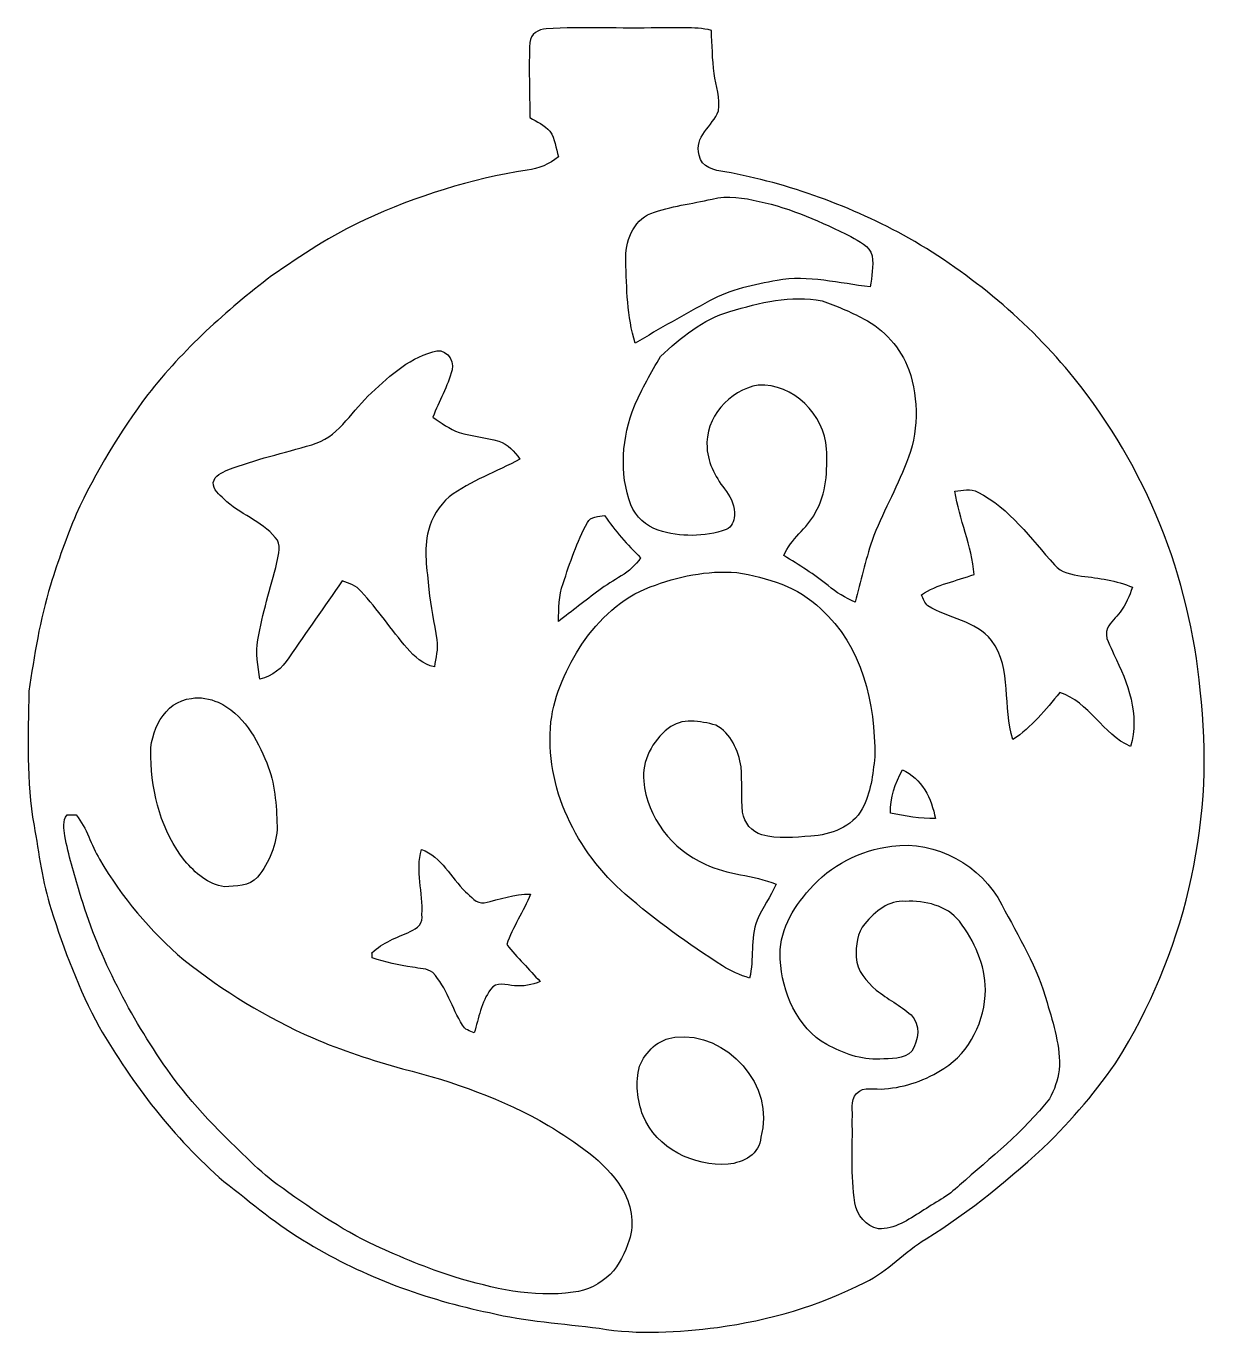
# Model space of a CAD drawing. Header units: centimetres. Extents: x -12.8 to 13.3, y -14.2 to 14.5.
import ezdxf

# ---------------------------------------------------------------- set-up
doc = ezdxf.new("R2010")
doc.units = ezdxf.units.CM
doc.header["$MEASUREMENT"] = 0
doc.layers.add('Camada 1', color=7, linetype='Continuous')

msp = doc.modelspace()

# ---------------------------------------------------------------- linework, layer by layer
at = {"layer": 'Camada 1', "color": 251}
for points, knots in [([(-1.41429, 14.4459), (-0.5969, 14.49352), (0.2226, 14.44766), (1.04069, 14.46636), (1.04069, 14.46636), (1.42946, 14.45648), (1.82809, 14.5034), (2.21051, 14.41097), (2.21051, 14.41097), (2.22673, 14.09559), (2.23379, 13.77879), (2.26977, 13.46447), (2.26977, 13.46447), (2.32022, 13.19318), (2.39924, 12.91978), (2.3682, 12.64073), (2.3682, 12.64073), (2.24472, 12.31124), (1.81504, 12.07276), (1.94663, 11.6713), (1.94663, 11.6713), (1.98155, 11.39684), (2.28424, 11.3344), (2.50966, 11.30512), (2.50966, 11.30512), (3.92501, 11.04688), (5.28955, 10.54276), (6.54826, 9.84885), (6.54826, 9.84885), (7.92692, 9.04875), (9.17257, 8.01335), (10.17764, 6.77333), (10.17764, 6.77333), (11.7482, 4.82529), (12.72505, 2.40665), (12.94377, -0.08643), (12.94377, -0.08643), (13.28984, -2.82328), (12.66155, -5.65644), (11.24902, -8.02005), (11.24902, -8.02005), (10.8017, -8.75065), (10.23055, -9.39341), (9.63895, -10.00866), (9.63895, -10.00866), (8.79334, -10.78653), (7.91175, -11.5316), (6.92926, -12.13273), (6.92926, -12.13273), (6.45689, -12.41495), (6.09212, -12.84993), (5.59294, -13.09017), (5.59294, -13.09017), (4.57976, -13.60629), (3.47274, -13.92943), (2.34738, -14.08077), (2.34738, -14.08077), (1.48731, -14.19472), (0.60784, -14.24517), (-0.25153, -14.10229), (-0.25153, -14.10229), (-1.05551, -13.99363), (-1.87078, -13.95412), (-2.661, -13.75798), (-2.661, -13.75798), (-4.05836, -13.47047), (-5.41972, -12.97375), (-6.6421, -12.23363), (-6.6421, -12.23363), (-7.30709, -11.84804), (-7.88952, -11.34533), (-8.49418, -10.87579), (-8.49418, -10.87579), (-9.60332, -9.9194), (-10.49972, -8.73972), (-11.23421, -7.47854), (-11.23421, -7.47854), (-11.67941, -6.66009), (-12.00503, -5.7845), (-12.29148, -4.90008), (-12.29148, -4.90008), (-12.47951, -4.29895), (-12.55712, -3.67242), (-12.66543, -3.05435), (-12.66543, -3.05435), (-12.83723, -2.08174), (-12.79525, -1.08938), (-12.77832, -0.10724), (-12.77832, -0.10724), (-12.65625, 0.67733), (-12.54231, 1.46826), (-12.3003, 2.22673), (-12.3003, 2.22673), (-12.14614, 2.75766), (-11.94294, 3.27272), (-11.7408, 3.78672), (-11.7408, 3.78672), (-11.30829, 4.71205), (-10.78089, 5.59435), (-10.16459, 6.40891), (-10.16459, 6.40891), (-9.39059, 7.40339), (-8.44832, 8.2557), (-7.4482, 9.01735), (-7.4482, 9.01735), (-6.79521, 9.47314), (-6.12422, 9.9127), (-5.40173, 10.25102), (-5.40173, 10.25102), (-4.26791, 10.76607), (-3.06917, 11.15236), (-1.83691, 11.34286), (-1.83691, 11.34286), (-1.58397, 11.37109), (-1.34514, 11.46916), (-1.149, 11.63285), (-1.149, 11.63285), (-1.20791, 11.82123), (-1.21849, 12.03007), (-1.33526, 12.19517), (-1.33526, 12.19517), (-1.45838, 12.32782), (-1.62278, 12.4079), (-1.77729, 12.4968), (-1.77729, 12.4968), (-1.77588, 13.04678), (-1.80164, 13.59747), (-1.77765, 14.14674), (-1.77765, 14.14674), (-1.76318, 14.32736), (-1.58256, 14.43955), (-1.41429, 14.4459), (-1.41429, 14.4459), (-1.41429, 14.4459), (-1.41429, 14.4459), (-1.41429, 14.4459)], [0, 0, 0, 0, 0.02857143, 0.02857143, 0.02857143, 0.02857143, 0.05714286, 0.05714286, 0.05714286, 0.05714286, 0.08571429, 0.08571429, 0.08571429, 0.08571429, 0.11428571, 0.11428571, 0.11428571, 0.11428571, 0.14285714, 0.14285714, 0.14285714, 0.14285714, 0.17142857, 0.17142857, 0.17142857, 0.17142857, 0.2, 0.2, 0.2, 0.2, 0.22857143, 0.22857143, 0.22857143, 0.22857143, 0.25714286, 0.25714286, 0.25714286, 0.25714286, 0.28571429, 0.28571429, 0.28571429, 0.28571429, 0.31428571, 0.31428571, 0.31428571, 0.31428571, 0.34285714, 0.34285714, 0.34285714, 0.34285714, 0.37142857, 0.37142857, 0.37142857, 0.37142857, 0.4, 0.4, 0.4, 0.4, 0.42857143, 0.42857143, 0.42857143, 0.42857143, 0.45714286, 0.45714286, 0.45714286, 0.45714286, 0.48571429, 0.48571429, 0.48571429, 0.48571429, 0.51428571, 0.51428571, 0.51428571, 0.51428571, 0.54285714, 0.54285714, 0.54285714, 0.54285714, 0.57142857, 0.57142857, 0.57142857, 0.57142857, 0.6, 0.6, 0.6, 0.6, 0.62857143, 0.62857143, 0.62857143, 0.62857143, 0.65714286, 0.65714286, 0.65714286, 0.65714286, 0.68571429, 0.68571429, 0.68571429, 0.68571429, 0.71428571, 0.71428571, 0.71428571, 0.71428571, 0.74285714, 0.74285714, 0.74285714, 0.74285714, 0.77142857, 0.77142857, 0.77142857, 0.77142857, 0.8, 0.8, 0.8, 0.8, 0.82857143, 0.82857143, 0.82857143, 0.82857143, 0.85714286, 0.85714286, 0.85714286, 0.85714286, 0.88571429, 0.88571429, 0.88571429, 0.88571429, 0.91428571, 0.91428571, 0.91428571, 0.91428571, 0.94285714, 0.94285714, 0.94285714, 0.94285714, 1, 1, 1, 1]), ([(2.22709, 10.70645), (1.78012, 10.5985), (1.31692, 10.55123), (0.88406, 10.39107), (0.88406, 10.39107), (0.48401, 10.22667), (0.30656, 9.75748), (0.33196, 9.34932), (0.33196, 9.34932), (0.35242, 8.74465), (0.35525, 8.12447), (0.53799, 7.54168), (0.53799, 7.54168), (1.07738, 7.85777), (1.6189, 8.17033), (2.16888, 8.46772), (2.16888, 8.46772), (2.62572, 8.72631), (3.14784, 8.81768), (3.65584, 8.91928), (3.65584, 8.91928), (4.33881, 9.03781), (5.02214, 8.85366), (5.69912, 8.77499), (5.69912, 8.77499), (5.73193, 9.00112), (5.77709, 9.23114), (5.73934, 9.45938), (5.73934, 9.45938), (5.68537, 9.6781), (5.45359, 9.77512), (5.27614, 9.88095), (5.27614, 9.88095), (4.6295, 10.19634), (3.96946, 10.5089), (3.25896, 10.65071), (3.25896, 10.65071), (2.92312, 10.73855), (2.56928, 10.78618), (2.22709, 10.70645), (2.22709, 10.70645), (2.22709, 10.70645), (2.22709, 10.70645), (2.22709, 10.70645)], [0, 0, 0, 0, 0.08333333, 0.08333333, 0.08333333, 0.08333333, 0.16666667, 0.16666667, 0.16666667, 0.16666667, 0.25, 0.25, 0.25, 0.25, 0.33333333, 0.33333333, 0.33333333, 0.33333333, 0.41666667, 0.41666667, 0.41666667, 0.41666667, 0.5, 0.5, 0.5, 0.5, 0.58333333, 0.58333333, 0.58333333, 0.58333333, 0.66666667, 0.66666667, 0.66666667, 0.66666667, 0.75, 0.75, 0.75, 0.75, 0.83333333, 0.83333333, 0.83333333, 0.83333333, 1, 1, 1, 1]), ([(2.61726, 8.23524), (2.02318, 8.06909), (1.54093, 7.65775), (1.09643, 7.24923), (1.09643, 7.24923), (0.88688, 6.89786), (0.69039, 6.53627), (0.52035, 6.16338), (0.52035, 6.16338), (0.24941, 5.47511), (0.18133, 4.68842), (0.44168, 3.98568), (0.44168, 3.98568), (0.55174, 3.72674), (0.77823, 3.5179), (1.04563, 3.42865), (1.04563, 3.42865), (1.52753, 3.27801), (2.05846, 3.2766), (2.53577, 3.44382), (2.53577, 3.44382), (2.65642, 3.49391), (2.70827, 3.62902), (2.7178, 3.75038), (2.7178, 3.75038), (2.72097, 3.94229), (2.65959, 4.13385), (2.54, 4.28378), (2.54, 4.28378), (2.32128, 4.56106), (2.1396, 4.88033), (2.11596, 5.24087), (2.11596, 5.24087), (2.06375, 5.90127), (2.60421, 6.50522), (3.23921, 6.61846), (3.23921, 6.61846), (4.00897, 6.65409), (4.69618, 5.97288), (4.74027, 5.21688), (4.74027, 5.21688), (4.75932, 4.7438), (4.7438, 4.23086), (4.49404, 3.81247), (4.49404, 3.81247), (4.312, 3.46322), (3.9497, 3.24626), (3.80506, 2.87232), (3.80506, 2.87232), (4.13597, 2.66629), (4.47252, 2.46521), (4.77344, 2.21544), (4.77344, 2.21544), (4.95265, 2.06446), (5.15549, 1.94204), (5.37139, 1.85138), (5.37139, 1.85138), (5.48957, 2.30399), (5.59611, 2.76013), (5.73899, 3.20569), (5.73899, 3.20569), (5.95736, 3.79024), (6.27345, 4.33282), (6.49287, 4.91702), (6.49287, 4.91702), (6.77157, 5.55449), (6.76487, 6.29955), (6.55108, 6.95466), (6.55108, 6.95466), (6.36376, 7.42844), (6.01133, 7.84225), (5.55554, 8.07649), (5.55554, 8.07649), (5.26097, 8.22784), (4.95723, 8.36401), (4.64326, 8.46984), (4.64326, 8.46984), (3.96416, 8.5986), (3.26672, 8.4328), (2.61726, 8.23524), (2.61726, 8.23524), (2.61726, 8.23524), (2.61726, 8.23524), (2.61726, 8.23524)], [0, 0, 0, 0, 0.04545455, 0.04545455, 0.04545455, 0.04545455, 0.09090909, 0.09090909, 0.09090909, 0.09090909, 0.13636364, 0.13636364, 0.13636364, 0.13636364, 0.18181818, 0.18181818, 0.18181818, 0.18181818, 0.22727273, 0.22727273, 0.22727273, 0.22727273, 0.27272727, 0.27272727, 0.27272727, 0.27272727, 0.31818182, 0.31818182, 0.31818182, 0.31818182, 0.36363636, 0.36363636, 0.36363636, 0.36363636, 0.40909091, 0.40909091, 0.40909091, 0.40909091, 0.45454545, 0.45454545, 0.45454545, 0.45454545, 0.5, 0.5, 0.5, 0.5, 0.54545455, 0.54545455, 0.54545455, 0.54545455, 0.59090909, 0.59090909, 0.59090909, 0.59090909, 0.63636364, 0.63636364, 0.63636364, 0.63636364, 0.68181818, 0.68181818, 0.68181818, 0.68181818, 0.72727273, 0.72727273, 0.72727273, 0.72727273, 0.77272727, 0.77272727, 0.77272727, 0.77272727, 0.81818182, 0.81818182, 0.81818182, 0.81818182, 0.86363636, 0.86363636, 0.86363636, 0.86363636, 0.90909091, 0.90909091, 0.90909091, 0.90909091, 1, 1, 1, 1]), ([(-3.90913, 7.34765), (-4.4771, 7.19596), (-4.91561, 6.76346), (-5.33188, 6.37258), (-5.33188, 6.37258), (-5.715, 5.99511), (-6.01204, 5.45394), (-6.56731, 5.30966), (-6.56731, 5.30966), (-7.17938, 5.12198), (-7.81015, 4.99039), (-8.40705, 4.75439), (-8.40705, 4.75439), (-8.5351, 4.69794), (-8.70091, 4.63268), (-8.72807, 4.47604), (-8.72807, 4.47604), (-8.73936, 4.32012), (-8.59261, 4.21428), (-8.49454, 4.11692), (-8.49454, 4.11692), (-8.15516, 3.78531), (-7.67362, 3.6382), (-7.36565, 3.27096), (-7.36565, 3.27096), (-7.21783, 3.12208), (-7.29968, 2.8956), (-7.33037, 2.71815), (-7.33037, 2.71815), (-7.46972, 2.15406), (-7.65316, 1.59949), (-7.74629, 1.02482), (-7.74629, 1.02482), (-7.80485, 0.73554), (-7.74453, 0.44309), (-7.70361, 0.15628), (-7.70361, 0.15628), (-7.43797, 0.2286), (-7.21184, 0.39299), (-7.06825, 0.62865), (-7.06825, 0.62865), (-6.68584, 1.19697), (-6.28544, 1.75295), (-5.89456, 2.31563), (-5.89456, 2.31563), (-5.74252, 2.26977), (-5.58765, 2.21156), (-5.4797, 2.08774), (-5.4797, 2.08774), (-5.11881, 1.69192), (-4.81859, 1.24531), (-4.47075, 0.8382), (-4.47075, 0.8382), (-4.30953, 0.6544), (-4.11974, 0.47872), (-3.87209, 0.42686), (-3.87209, 0.42686), (-3.84387, 0.62406), (-3.7846, 0.82303), (-3.81917, 1.02306), (-3.81917, 1.02306), (-3.87315, 1.39312), (-3.95852, 1.75824), (-3.99133, 2.13113), (-3.99133, 2.13113), (-4.02907, 2.55905), (-4.1208, 2.99826), (-4.00015, 3.42194), (-4.00015, 3.42194), (-3.94264, 3.71263), (-3.75991, 3.96557), (-3.54718, 4.16419), (-3.54718, 4.16419), (-3.07552, 4.5212), (-2.50684, 4.70782), (-1.9939, 4.99392), (-1.9939, 4.99392), (-2.11914, 5.15479), (-2.25284, 5.33047), (-2.45957, 5.38515), (-2.45957, 5.38515), (-2.74391, 5.47299), (-3.04447, 5.49663), (-3.32987, 5.57989), (-3.32987, 5.57989), (-3.54048, 5.65291), (-3.72322, 5.78732), (-3.90419, 5.91326), (-3.90419, 5.91326), (-3.78142, 6.26674), (-3.57223, 6.58707), (-3.48509, 6.95254), (-3.48509, 6.95254), (-3.42053, 7.19349), (-3.65584, 7.46584), (-3.90913, 7.34765), (-3.90913, 7.34765), (-3.90913, 7.34765), (-3.90913, 7.34765), (-3.90913, 7.34765)], [0, 0, 0, 0, 0.03846154, 0.03846154, 0.03846154, 0.03846154, 0.07692308, 0.07692308, 0.07692308, 0.07692308, 0.11538462, 0.11538462, 0.11538462, 0.11538462, 0.15384615, 0.15384615, 0.15384615, 0.15384615, 0.19230769, 0.19230769, 0.19230769, 0.19230769, 0.23076923, 0.23076923, 0.23076923, 0.23076923, 0.26923077, 0.26923077, 0.26923077, 0.26923077, 0.30769231, 0.30769231, 0.30769231, 0.30769231, 0.34615385, 0.34615385, 0.34615385, 0.34615385, 0.38461538, 0.38461538, 0.38461538, 0.38461538, 0.42307692, 0.42307692, 0.42307692, 0.42307692, 0.46153846, 0.46153846, 0.46153846, 0.46153846, 0.5, 0.5, 0.5, 0.5, 0.53846154, 0.53846154, 0.53846154, 0.53846154, 0.57692308, 0.57692308, 0.57692308, 0.57692308, 0.61538462, 0.61538462, 0.61538462, 0.61538462, 0.65384615, 0.65384615, 0.65384615, 0.65384615, 0.69230769, 0.69230769, 0.69230769, 0.69230769, 0.73076923, 0.73076923, 0.73076923, 0.73076923, 0.76923077, 0.76923077, 0.76923077, 0.76923077, 0.80769231, 0.80769231, 0.80769231, 0.80769231, 0.84615385, 0.84615385, 0.84615385, 0.84615385, 0.88461538, 0.88461538, 0.88461538, 0.88461538, 0.92307692, 0.92307692, 0.92307692, 0.92307692, 1, 1, 1, 1]), ([(7.56109, 4.28766), (7.65739, 3.66854), (7.92939, 3.08822), (7.97948, 2.46062), (7.97948, 2.46062), (7.59389, 2.30681), (7.16844, 2.25354), (6.82272, 2.00836), (6.82272, 2.00836), (6.8647, 1.92546), (6.89292, 1.82774), (6.96807, 1.76706), (6.96807, 1.76706), (7.41997, 1.4926), (8.01687, 1.44286), (8.36507, 1.01106), (8.36507, 1.01106), (8.83285, 0.37782), (8.59543, -0.46143), (8.83426, -1.16946), (8.83426, -1.16946), (9.24348, -0.89464), (9.55287, -0.51153), (9.86331, -0.13547), (9.86331, -0.13547), (10.51172, -0.34008), (10.80347, -1.05375), (11.41554, -1.31904), (11.41554, -1.31904), (11.63073, -0.62759), (11.35415, 0.08184), (11.05217, 0.70167), (11.05217, 0.70167), (10.98268, 0.88724), (10.82745, 1.07209), (10.90789, 1.28164), (10.90789, 1.28164), (10.98374, 1.41182), (11.10156, 1.51059), (11.18905, 1.63266), (11.18905, 1.63266), (11.31782, 1.79282), (11.38555, 1.98896), (11.4621, 2.17664), (11.4621, 2.17664), (11.10615, 2.32481), (10.72268, 2.3809), (10.34203, 2.42217), (10.34203, 2.42217), (10.1286, 2.46168), (9.8866, 2.48638), (9.74478, 2.67088), (9.74478, 2.67088), (9.22761, 3.24485), (8.76688, 3.90913), (8.06132, 4.26967), (8.06132, 4.26967), (7.90681, 4.35434), (7.72619, 4.30212), (7.56109, 4.28766), (7.56109, 4.28766), (7.56109, 4.28766), (7.56109, 4.28766), (7.56109, 4.28766)], [0, 0, 0, 0, 0.05882353, 0.05882353, 0.05882353, 0.05882353, 0.11764706, 0.11764706, 0.11764706, 0.11764706, 0.17647059, 0.17647059, 0.17647059, 0.17647059, 0.23529412, 0.23529412, 0.23529412, 0.23529412, 0.29411765, 0.29411765, 0.29411765, 0.29411765, 0.35294118, 0.35294118, 0.35294118, 0.35294118, 0.41176471, 0.41176471, 0.41176471, 0.41176471, 0.47058824, 0.47058824, 0.47058824, 0.47058824, 0.52941176, 0.52941176, 0.52941176, 0.52941176, 0.58823529, 0.58823529, 0.58823529, 0.58823529, 0.64705882, 0.64705882, 0.64705882, 0.64705882, 0.70588235, 0.70588235, 0.70588235, 0.70588235, 0.76470588, 0.76470588, 0.76470588, 0.76470588, 0.82352941, 0.82352941, 0.82352941, 0.82352941, 0.88235294, 0.88235294, 0.88235294, 0.88235294, 1, 1, 1, 1]), ([(-0.51153, 3.6001), (-0.74224, 3.17641), (-0.89394, 2.71533), (-1.04599, 2.25919), (-1.04599, 2.25919), (-1.14794, 1.9939), (-1.13453, 1.70603), (-1.14759, 1.42699), (-1.14759, 1.42699), (-0.85055, 1.65312), (-0.55809, 1.8856), (-0.25823, 2.1082), (-0.25823, 2.1082), (0.04798, 2.34738), (0.44097, 2.48285), (0.65793, 2.82504), (0.65793, 2.82504), (0.36901, 3.11326), (0.09313, 3.4163), (-0.13511, 3.75567), (-0.13511, 3.75567), (-0.26423, 3.72427), (-0.44132, 3.73803), (-0.51153, 3.6001), (-0.51153, 3.6001), (-0.51153, 3.6001), (-0.51153, 3.6001), (-0.51153, 3.6001)], [0, 0, 0, 0, 0.125, 0.125, 0.125, 0.125, 0.25, 0.25, 0.25, 0.25, 0.375, 0.375, 0.375, 0.375, 0.5, 0.5, 0.5, 0.5, 0.625, 0.625, 0.625, 0.625, 0.75, 0.75, 0.75, 0.75, 1, 1, 1, 1]), ([(0.86713, 2.18511), (0.2413, 1.95615), (-0.25329, 1.4665), (-0.63112, 0.93063), (-0.63112, 0.93063), (-0.96202, 0.41099), (-1.24142, -0.16228), (-1.31127, -0.7814), (-1.31127, -0.7814), (-1.46297, -2.21827), (-0.74577, -3.63643), (0.32138, -4.5653), (0.32138, -4.5653), (0.98813, -5.14526), (1.70815, -5.66279), (2.45286, -6.13763), (2.45286, -6.13763), (2.63666, -6.25722), (2.84057, -6.34294), (3.04976, -6.40821), (3.04976, -6.40821), (3.15277, -5.99122), (3.05823, -5.54496), (3.21416, -5.13786), (3.21416, -5.13786), (3.33163, -4.86269), (3.51543, -4.62209), (3.63149, -4.34622), (3.63149, -4.34622), (3.1309, -4.13738), (2.56469, -4.1469), (2.07539, -3.90419), (2.07539, -3.90419), (1.34585, -3.59022), (0.79798, -2.8769), (0.72425, -2.08174), (0.72425, -2.08174), (0.68121, -1.63442), (0.91687, -1.19697), (1.26118, -0.92639), (1.26118, -0.92639), (1.55504, -0.68262), (1.96921, -0.75918), (2.3054, -0.85266), (2.3054, -0.85266), (2.64266, -1.02341), (2.80776, -1.41111), (2.86526, -1.76812), (2.86526, -1.76812), (2.89101, -2.09938), (2.86244, -2.43346), (2.89772, -2.76472), (2.89772, -2.76472), (2.92982, -2.99191), (3.09739, -3.19828), (3.32034, -3.26143), (3.32034, -3.26143), (3.66889, -3.36303), (4.03789, -3.31258), (4.39455, -3.29142), (4.39455, -3.29142), (4.82882, -3.26355), (5.30578, -3.09351), (5.52521, -2.68887), (5.52521, -2.68887), (5.71324, -2.34139), (5.75839, -1.93746), (5.79967, -1.55116), (5.79967, -1.55116), (5.81096, -0.38065), (5.51991, 0.89253), (4.61292, 1.70286), (4.61292, 1.70286), (4.11903, 2.18793), (3.43464, 2.39289), (2.76825, 2.49908), (2.76825, 2.49908), (2.11878, 2.55552), (1.47179, 2.413), (0.86713, 2.18511), (0.86713, 2.18511), (0.86713, 2.18511), (0.86713, 2.18511), (0.86713, 2.18511)], [0, 0, 0, 0, 0.04545455, 0.04545455, 0.04545455, 0.04545455, 0.09090909, 0.09090909, 0.09090909, 0.09090909, 0.13636364, 0.13636364, 0.13636364, 0.13636364, 0.18181818, 0.18181818, 0.18181818, 0.18181818, 0.22727273, 0.22727273, 0.22727273, 0.22727273, 0.27272727, 0.27272727, 0.27272727, 0.27272727, 0.31818182, 0.31818182, 0.31818182, 0.31818182, 0.36363636, 0.36363636, 0.36363636, 0.36363636, 0.40909091, 0.40909091, 0.40909091, 0.40909091, 0.45454545, 0.45454545, 0.45454545, 0.45454545, 0.5, 0.5, 0.5, 0.5, 0.54545455, 0.54545455, 0.54545455, 0.54545455, 0.59090909, 0.59090909, 0.59090909, 0.59090909, 0.63636364, 0.63636364, 0.63636364, 0.63636364, 0.68181818, 0.68181818, 0.68181818, 0.68181818, 0.72727273, 0.72727273, 0.72727273, 0.72727273, 0.77272727, 0.77272727, 0.77272727, 0.77272727, 0.81818182, 0.81818182, 0.81818182, 0.81818182, 0.86363636, 0.86363636, 0.86363636, 0.86363636, 0.90909091, 0.90909091, 0.90909091, 0.90909091, 1, 1, 1, 1]), ([(-9.20926, -0.26423), (-9.80793, -0.33091), (-10.13142, -1.00259), (-10.10179, -1.55363), (-10.10179, -1.55363), (-10.07851, -2.35832), (-9.86402, -3.1937), (-9.3532, -3.83258), (-9.3532, -3.83258), (-9.12565, -4.09187), (-8.84096, -4.35786), (-8.48325, -4.40231), (-8.48325, -4.40231), (-8.23383, -4.38856), (-7.93503, -4.39208), (-7.75476, -4.18782), (-7.75476, -4.18782), (-7.50005, -3.8735), (-7.32931, -3.47945), (-7.32578, -3.07128), (-7.32578, -3.07128), (-7.34342, -2.60209), (-7.36635, -2.1209), (-7.55403, -1.6831), (-7.55403, -1.6831), (-7.76358, -1.14935), (-8.07932, -0.59831), (-8.62048, -0.34572), (-8.62048, -0.34572), (-8.80745, -0.27869), (-9.00959, -0.22225), (-9.20926, -0.26423), (-9.20926, -0.26423), (-9.20926, -0.26423), (-9.20926, -0.26423), (-9.20926, -0.26423)], [0, 0, 0, 0, 0.1, 0.1, 0.1, 0.1, 0.2, 0.2, 0.2, 0.2, 0.3, 0.3, 0.3, 0.3, 0.4, 0.4, 0.4, 0.4, 0.5, 0.5, 0.5, 0.5, 0.6, 0.6, 0.6, 0.6, 0.7, 0.7, 0.7, 0.7, 0.8, 0.8, 0.8, 0.8, 1, 1, 1, 1]), ([(6.40786, -1.83656), (6.24029, -2.12478), (6.14362, -2.44722), (6.14292, -2.78236), (6.14292, -2.78236), (6.46853, -2.84939), (6.79662, -2.91147), (7.1314, -2.89913), (7.1314, -2.89913), (7.05132, -2.47509), (6.82801, -2.00836), (6.40786, -1.83656), (6.40786, -1.83656), (6.40786, -1.83656), (6.40786, -1.83656), (6.40786, -1.83656)], [0, 0, 0, 0, 0.2, 0.2, 0.2, 0.2, 0.4, 0.4, 0.4, 0.4, 0.6, 0.6, 0.6, 0.6, 1, 1, 1, 1]), ([(-11.93518, -2.82187), (-12.04665, -2.95099), (-12.0082, -3.13302), (-11.98845, -3.28648), (-11.98845, -3.28648), (-11.91119, -3.70487), (-11.78736, -4.11304), (-11.66495, -4.51979), (-11.66495, -4.51979), (-11.27372, -5.87093), (-10.61402, -7.13211), (-9.82557, -8.29169), (-9.82557, -8.29169), (-9.30487, -9.05969), (-8.65717, -9.73067), (-7.98407, -10.36532), (-7.98407, -10.36532), (-7.77699, -10.57099), (-7.56109, -10.76925), (-7.32331, -10.93999), (-7.32331, -10.93999), (-6.63998, -11.43847), (-5.94078, -11.9253), (-5.17137, -12.28302), (-5.17137, -12.28302), (-4.60587, -12.54442), (-4.02872, -12.78255), (-3.43535, -12.97375), (-3.43535, -12.97375), (-2.59151, -13.22564), (-1.71062, -13.4373), (-0.82338, -13.30889), (-0.82338, -13.30889), (-0.51576, -13.28138), (-0.23601, -13.12227), (-0.00882, -12.92049), (-0.00882, -12.92049), (0.18274, -12.70388), (0.31468, -12.44106), (0.40499, -12.16801), (0.40499, -12.16801), (0.52917, -11.78983), (0.45156, -11.36262), (0.24589, -11.02748), (0.24589, -11.02748), (-0.13794, -10.41259), (-0.77082, -10.02065), (-1.37125, -9.6453), (-1.37125, -9.6453), (-2.36432, -9.06674), (-3.45899, -8.68257), (-4.56953, -8.39999), (-4.56953, -8.39999), (-5.24122, -8.21937), (-5.90162, -7.9943), (-6.54262, -7.72407), (-6.54262, -7.72407), (-7.5565, -7.27957), (-8.50724, -6.6929), (-9.37577, -6.0071), (-9.37577, -6.0071), (-10.10602, -5.3788), (-10.74032, -4.63303), (-11.22468, -3.79942), (-11.22468, -3.79942), (-11.41624, -3.48439), (-11.50055, -3.11326), (-11.73762, -2.82469), (-11.73762, -2.82469), (-11.78701, -2.82399), (-11.88579, -2.82257), (-11.93518, -2.82187), (-11.93518, -2.82187), (-11.93518, -2.82187), (-11.93518, -2.82187), (-11.93518, -2.82187)], [0, 0, 0, 0, 0.05, 0.05, 0.05, 0.05, 0.1, 0.1, 0.1, 0.1, 0.15, 0.15, 0.15, 0.15, 0.2, 0.2, 0.2, 0.2, 0.25, 0.25, 0.25, 0.25, 0.3, 0.3, 0.3, 0.3, 0.35, 0.35, 0.35, 0.35, 0.4, 0.4, 0.4, 0.4, 0.45, 0.45, 0.45, 0.45, 0.5, 0.5, 0.5, 0.5, 0.55, 0.55, 0.55, 0.55, 0.6, 0.6, 0.6, 0.6, 0.65, 0.65, 0.65, 0.65, 0.7, 0.7, 0.7, 0.7, 0.75, 0.75, 0.75, 0.75, 0.8, 0.8, 0.8, 0.8, 0.85, 0.85, 0.85, 0.85, 0.9, 0.9, 0.9, 0.9, 1, 1, 1, 1]), ([(6.17149, -3.5112), (5.48569, -3.60116), (4.82247, -3.92818), (4.37092, -4.45805), (4.37092, -4.45805), (3.99274, -4.8768), (3.67877, -5.41055), (3.72427, -5.99581), (3.72427, -5.99581), (3.76237, -6.72112), (4.08975, -7.49547), (4.74451, -7.8673), (4.74451, -7.8673), (5.10222, -8.05533), (5.49698, -8.21267), (5.90973, -8.18797), (5.90973, -8.18797), (6.14221, -8.17033), (6.44172, -8.20455), (6.61529, -8.01052), (6.61529, -8.01052), (6.76169, -7.77416), (6.8132, -7.4302), (6.59589, -7.21572), (6.59589, -7.21572), (6.35882, -7.01181), (6.07766, -6.86576), (5.83212, -6.67279), (5.83212, -6.67279), (5.61834, -6.48441), (5.40738, -6.25052), (5.3908, -5.95101), (5.3908, -5.95101), (5.38339, -5.6963), (5.41232, -5.41514), (5.58412, -5.2137), (5.58412, -5.2137), (5.80461, -4.95265), (6.10658, -4.68806), (6.47312, -4.72228), (6.47312, -4.72228), (6.90386, -4.70464), (7.37658, -4.80942), (7.66057, -5.16114), (7.66057, -5.16114), (7.98654, -5.59435), (8.22713, -6.11646), (8.23101, -6.6675), (8.23101, -6.6675), (8.21902, -7.33989), (7.89375, -8.0264), (7.31979, -8.39611), (7.31979, -8.39611), (6.92997, -8.64623), (6.47735, -8.8071), (6.01451, -8.84026), (6.01451, -8.84026), (5.81342, -8.86495), (5.55554, -8.77535), (5.39715, -8.94186), (5.39715, -8.94186), (5.25851, -9.10167), (5.32306, -9.33415), (5.30401, -9.52465), (5.30401, -9.52465), (5.3213, -10.13001), (5.26556, -10.74349), (5.36399, -11.34392), (5.36399, -11.34392), (5.40491, -11.60992), (5.60776, -11.86568), (5.87834, -11.91895), (5.87834, -11.91895), (6.23358, -11.92742), (6.53909, -11.7154), (6.8266, -11.53654), (6.8266, -11.53654), (7.10777, -11.34851), (7.41539, -11.19646), (7.66163, -10.96045), (7.66163, -10.96045), (8.34178, -10.3505), (9.0745, -9.78535), (9.63577, -9.05827), (9.63577, -9.05827), (9.75184, -8.86672), (9.81181, -8.64482), (9.85167, -8.42645), (9.85167, -8.42645), (9.88483, -7.9181), (9.72397, -7.42844), (9.58285, -6.94725), (9.58285, -6.94725), (9.37719, -6.1789), (8.95667, -5.49557), (8.58943, -4.79813), (8.58943, -4.79813), (8.15093, -3.93136), (7.13952, -3.37467), (6.17149, -3.5112), (6.17149, -3.5112), (6.17149, -3.5112), (6.17149, -3.5112), (6.17149, -3.5112)], [0, 0, 0, 0, 0.03703704, 0.03703704, 0.03703704, 0.03703704, 0.07407407, 0.07407407, 0.07407407, 0.07407407, 0.11111111, 0.11111111, 0.11111111, 0.11111111, 0.14814815, 0.14814815, 0.14814815, 0.14814815, 0.18518519, 0.18518519, 0.18518519, 0.18518519, 0.22222222, 0.22222222, 0.22222222, 0.22222222, 0.25925926, 0.25925926, 0.25925926, 0.25925926, 0.2962963, 0.2962963, 0.2962963, 0.2962963, 0.33333333, 0.33333333, 0.33333333, 0.33333333, 0.37037037, 0.37037037, 0.37037037, 0.37037037, 0.40740741, 0.40740741, 0.40740741, 0.40740741, 0.44444444, 0.44444444, 0.44444444, 0.44444444, 0.48148148, 0.48148148, 0.48148148, 0.48148148, 0.51851852, 0.51851852, 0.51851852, 0.51851852, 0.55555556, 0.55555556, 0.55555556, 0.55555556, 0.59259259, 0.59259259, 0.59259259, 0.59259259, 0.62962963, 0.62962963, 0.62962963, 0.62962963, 0.66666667, 0.66666667, 0.66666667, 0.66666667, 0.7037037, 0.7037037, 0.7037037, 0.7037037, 0.74074074, 0.74074074, 0.74074074, 0.74074074, 0.77777778, 0.77777778, 0.77777778, 0.77777778, 0.81481481, 0.81481481, 0.81481481, 0.81481481, 0.85185185, 0.85185185, 0.85185185, 0.85185185, 0.88888889, 0.88888889, 0.88888889, 0.88888889, 0.92592593, 0.92592593, 0.92592593, 0.92592593, 1, 1, 1, 1]), ([(-4.15466, -3.58246), (-4.29401, -4.04989), (-4.11233, -4.53496), (-4.14796, -5.0098), (-4.14796, -5.0098), (-4.09399, -5.19994), (-4.25803, -5.31918), (-4.40196, -5.38692), (-4.40196, -5.38692), (-4.69512, -5.51674), (-5.00697, -5.62222), (-5.24334, -5.85011), (-5.24334, -5.85011), (-5.24157, -5.87798), (-5.23769, -5.93407), (-5.23593, -5.96194), (-5.23593, -5.96194), (-4.94771, -6.05614), (-4.65349, -6.13269), (-4.35187, -6.16726), (-4.35187, -6.16726), (-4.20652, -6.20607), (-4.02872, -6.18525), (-3.90631, -6.28721), (-3.90631, -6.28721), (-3.60045, -6.61635), (-3.48862, -7.06473), (-3.25684, -7.44044), (-3.25684, -7.44044), (-3.20781, -7.54168), (-3.09139, -7.56814), (-2.99791, -7.61153), (-2.99791, -7.61153), (-2.89807, -7.28733), (-2.84339, -6.93526), (-2.63772, -6.65797), (-2.63772, -6.65797), (-2.51883, -6.47065), (-2.28494, -6.56449), (-2.11349, -6.57507), (-2.11349, -6.57507), (-1.92052, -6.60153), (-1.72826, -6.55355), (-1.54869, -6.48582), (-1.54869, -6.48582), (-1.79352, -6.21489), (-2.05176, -5.9563), (-2.28212, -5.67302), (-2.28212, -5.67302), (-2.15653, -5.28249), (-1.90782, -4.94736), (-1.76459, -4.56353), (-1.76459, -4.56353), (-2.11243, -4.55401), (-2.44087, -4.67995), (-2.7753, -4.75297), (-2.7753, -4.75297), (-2.95169, -4.77908), (-3.07128, -4.61398), (-3.18735, -4.51062), (-3.18735, -4.51062), (-3.51331, -4.20441), (-3.70875, -3.74262), (-4.15466, -3.58246), (-4.15466, -3.58246), (-4.15466, -3.58246), (-4.15466, -3.58246), (-4.15466, -3.58246)], [0, 0, 0, 0, 0.05555556, 0.05555556, 0.05555556, 0.05555556, 0.11111111, 0.11111111, 0.11111111, 0.11111111, 0.16666667, 0.16666667, 0.16666667, 0.16666667, 0.22222222, 0.22222222, 0.22222222, 0.22222222, 0.27777778, 0.27777778, 0.27777778, 0.27777778, 0.33333333, 0.33333333, 0.33333333, 0.33333333, 0.38888889, 0.38888889, 0.38888889, 0.38888889, 0.44444444, 0.44444444, 0.44444444, 0.44444444, 0.5, 0.5, 0.5, 0.5, 0.55555556, 0.55555556, 0.55555556, 0.55555556, 0.61111111, 0.61111111, 0.61111111, 0.61111111, 0.66666667, 0.66666667, 0.66666667, 0.66666667, 0.72222222, 0.72222222, 0.72222222, 0.72222222, 0.77777778, 0.77777778, 0.77777778, 0.77777778, 0.83333333, 0.83333333, 0.83333333, 0.83333333, 0.88888889, 0.88888889, 0.88888889, 0.88888889, 1, 1, 1, 1]), ([(1.40899, -7.70855), (1.0541, -7.74135), (0.76129, -8.02499), (0.63571, -8.34637), (0.63571, -8.34637), (0.53869, -8.70126), (0.57997, -9.08932), (0.71014, -9.43116), (0.71014, -9.43116), (1.00224, -10.14871), (1.82809, -10.5537), (2.57845, -10.49584), (2.57845, -10.49584), (2.89948, -10.46939), (3.28824, -10.26971), (3.29565, -9.90353), (3.29565, -9.90353), (3.63326, -8.79299), (2.54776, -7.56355), (1.40899, -7.70855)], [0, 0, 0, 0, 0.16666667, 0.16666667, 0.16666667, 0.16666667, 0.33333333, 0.33333333, 0.33333333, 0.33333333, 0.5, 0.5, 0.5, 0.5, 0.66666667, 0.66666667, 0.66666667, 0.66666667, 1, 1, 1, 1])]:
    msp.add_open_spline(points, degree=3, knots=knots, dxfattribs=at)

doc.saveas('drawing.dxf')
